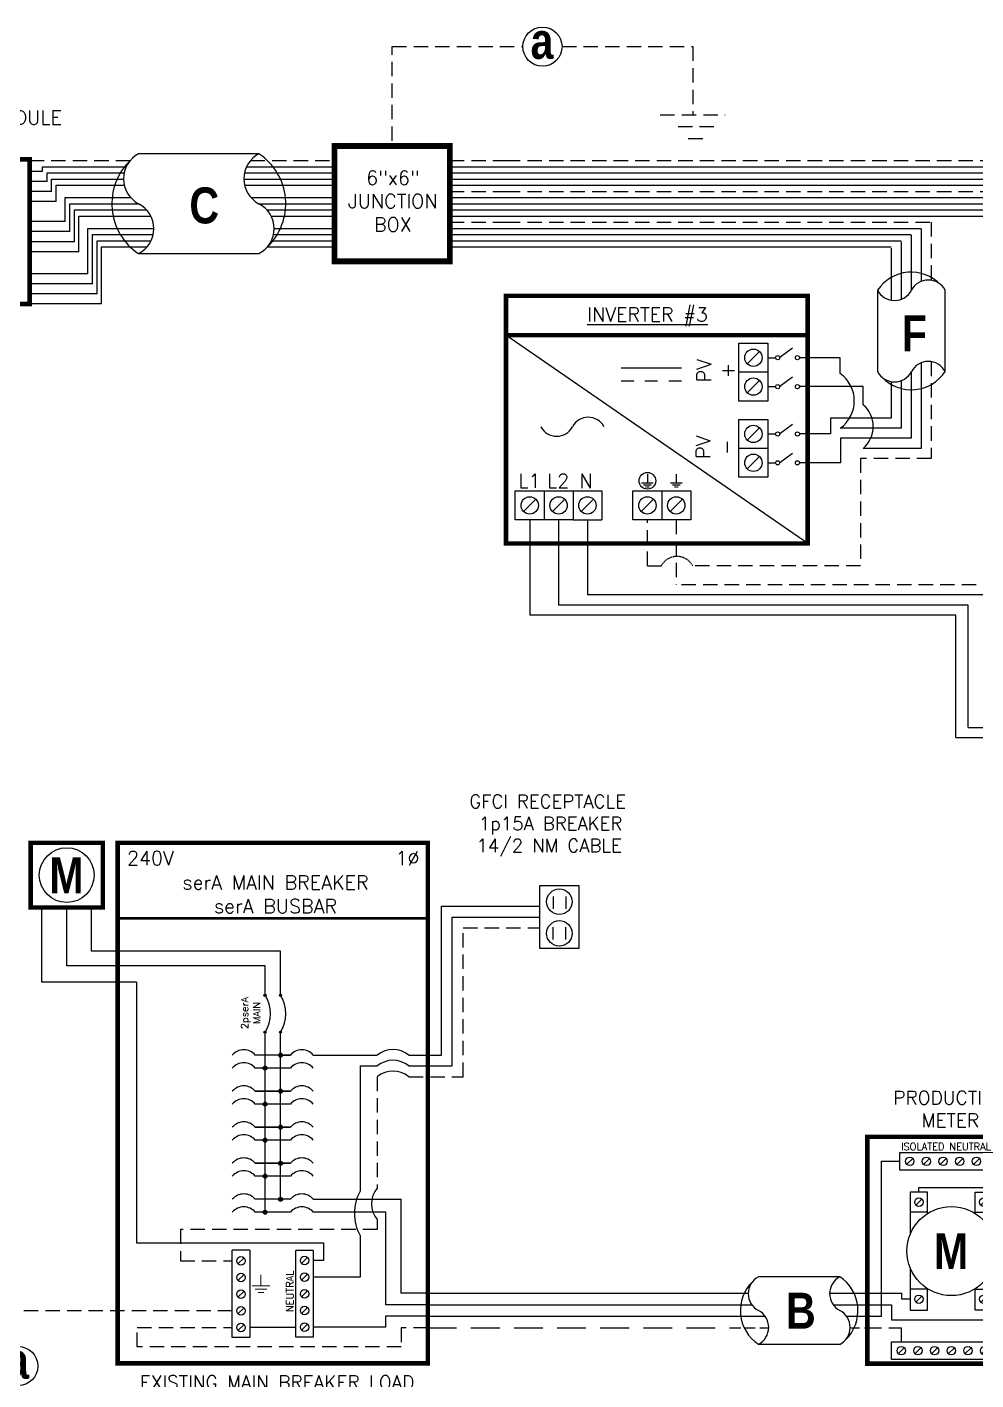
# Model space of a CAD drawing. Header units: feet. Extents: x 18750 to 19507, y 15297 to 15832.
# Drawn here: x 19006.2 to 19253.8, y 15478.8 to 15831.9 of the extents above; entities that cross this region are included whole.
import ezdxf

# ---------------------------------------------------------------- set-up
doc = ezdxf.new("R2010")
doc.units = ezdxf.units.FT
doc.header["$MEASUREMENT"] = 0
doc.linetypes.add('DASHED', pattern=[0.75, 0.5, -0.25])
doc.linetypes.add('HIDDEN', pattern=[0.375, 0.25, -0.125])
doc.layers.add('TEXT', color=7, linetype='Continuous')
doc.styles.add('ONE LINE TXT', font='techb___.ttf')
doc.styles.get("Standard").update_dxf_attribs({"font": 'simplex.shx'})

# ---------------------------------------------------------------- blocks, each defined once
blk = doc.blocks.new('8x8box')
at = {"lineweight": 50, "const_width": 1.19}
blk.add_lwpolyline([(37.78, 0), (0, 0), (0, 37.78), (37.78, 37.78)], close=True, dxfattribs=at)
at = {"color": 1, "char_height": 3.6576, "attachment_point": 5}
for s, width, insert in [(' \\PMOUNTED \\PUNDER SOLAR MODULE\\P{\\fVerdana|b1|i0|c0|p34;NEC 690.34}', 73.0127, (18.01, 51.7)), ('8"x8"  JUNCTION BOX ', 0.4767, (19.03, 19.26))]:
    blk.add_mtext_dynamic_manual_height_columns(s, width=width, gutter_width=7.17, heights=[0], dxfattribs=dict(at, insert=insert))
blk = doc.blocks.new('6x6box')
at = {"lineweight": 50, "const_width": 1.53}
blk.add_lwpolyline([(30.1, 0), (0, 0), (0, 30.1), (30.1, 30.1)], close=True, dxfattribs=at)
at = {"color": 1, "insert": (15.24, 15.71), "char_height": 3.6576, "width": 0.4767, "attachment_point": 5}
blk.add_mtext('6"x6"  JUNCTION BOX  ', dxfattribs=at)
blk = doc.blocks.new('*U14')
at = {"color": 7, "linetype": 'Continuous'}
for p, q in [((-7.14, 13.31), (-28.39, 13.31)), ((-28.39, -4.31), (-7.14, -4.31))]:
    blk.add_line(p, q, dxfattribs=at)
at = {"color": 7}
for p, q in [((-35.53, 9), (-31.05, 9)), ((-9.81, 9), (0, 9))]:
    blk.add_line(p, q, dxfattribs=at)
at = {"color": 10}
for p, q in [((-35.53, 6), (-30.11, 6)), ((-8.87, 6), (0, 6))]:
    blk.add_line(p, q, dxfattribs=at)
at = {"color": 253}
for p, q in [((-35.53, 3), (-26.66, 3)), ((-5.41, 3), (0, 3))]:
    blk.add_line(p, q, dxfattribs=at)
at = {"color": 92, "linetype": 'HIDDEN', "ltscale": 10}
for p, q in [((-4.48, 0), (0, 0)), ((-35.53, 0), (-25.72, 0))]:
    blk.add_line(p, q, dxfattribs=at)
at = {"color": 7, "linetype": 'Continuous'}
for centre, start, end in [((-22.54, 4.5), 133.9732, 236.4265), ((-12.99, 4.5), 313.9732, 56.4265)]:
    blk.add_arc(centre, 10.58, start, end, dxfattribs=at)
at = {"linetype": 'Continuous'}
for centre, start, end in [((-26.08, 8.91), 117.6639, 242.3361), ((-4.83, 8.91), 117.6639, 242.3361), ((-30.7, 0.09), 297.6639, 62.3361), ((-9.45, 0.09), 297.6639, 62.3361)]:
    blk.add_arc(centre, 4.98, start, end, dxfattribs=at)
blk = doc.blocks.new('*U22')
at = {"color": 7}
blk.add_line((-79.14, 9), (0, 9), dxfattribs=at)
at = {"color": 10}
blk.add_line((-79.14, 6), (0, 6), dxfattribs=at)
at = {"color": 253}
blk.add_line((-79.14, 3), (0, 3), dxfattribs=at)
at = {"color": 92, "linetype": 'DASHED', "ltscale": 15}
blk.add_line((-79.14, 0), (0, 0), dxfattribs=at)
blk = doc.blocks.new('productionMeter')
at = {"color": 253, "linetype": 'Continuous'}
for p, q in [((-39.9, 3), (-39.9, 43.45)), ((-39.9, 43.45), (-35.13, 43.45)), ((-3.71, 43.45), (-8.18, 43.45)), ((-3.71, 43.45), (-3.71, 3)), ((-43.61, 3), (-39.9, 3)), ((0, 3), (-3.71, 3))]:
    blk.add_line(p, q, dxfattribs=at)
at = {"color": 1, "linetype": 'Continuous'}
for p, q in [((-35.13, 41.18), (-35.13, 45.72)), ((-35.13, 45.72), (-8.18, 45.72)), ((-8.18, 45.72), (-8.18, 41.18)), ((-8.18, 41.18), (-35.13, 41.18)), ((-32.38, 35.4), (-32.38, 24.5)), ((-27.84, 35.4), (-32.38, 35.4)), ((-27.84, 29.86), (-27.84, 35.4)), ((-15.47, 29.86), (-15.47, 35.4)), ((-15.47, 35.4), (-10.93, 35.4)), ((-10.93, 35.4), (-10.93, 24.5)), ((-27.84, 30.21), (-32.38, 30.21)), ((-15.47, 30.21), (-10.93, 30.21)), ((-32.38, 15.55), (-32.38, 4.64)), ((-10.93, 15.55), (-10.93, 4.64)), ((-27.84, 10.04), (-32.38, 10.04)), ((-27.84, 4.64), (-27.84, 10.18)), ((-15.47, 4.64), (-15.47, 10.18)), ((-15.47, 10.04), (-10.93, 10.04)), ((-32.38, 4.64), (-27.84, 4.64)), ((-10.93, 4.64), (-15.47, 4.64)), ((-37.32, -8.24), (-37.32, -3.7)), ((-37.32, -3.7), (-10.37, -3.7)), ((-10.37, -3.7), (-10.37, -8.24)), ((-10.37, -8.24), (-37.32, -8.24))]:
    blk.add_line(p, q, dxfattribs=at)
at = {"color": 4, "linetype": 'Continuous'}
for p, q in [((-31.74, 44.23), (-33.32, 42.66)), ((-27.39, 44.23), (-28.97, 42.66)), ((-23.04, 44.23), (-24.62, 42.66)), ((-18.69, 44.23), (-20.26, 42.66)), ((-14.34, 44.23), (-15.91, 42.66)), ((-9.99, 44.23), (-11.56, 42.66)), ((-29.33, 33.59), (-30.9, 32.02)), ((-12.41, 33.59), (-13.98, 32.02)), ((-29.33, 8.23), (-30.9, 6.66)), ((-12.41, 8.23), (-13.98, 6.66)), ((-33.93, -5.19), (-35.51, -6.76)), ((-29.58, -5.19), (-31.15, -6.76)), ((-25.23, -5.19), (-26.8, -6.76)), ((-20.88, -5.19), (-22.45, -6.76)), ((-16.53, -5.19), (-18.1, -6.76)), ((-12.18, -5.19), (-13.75, -6.76))]:
    blk.add_line(p, q, dxfattribs=at)
at = {"color": 7}
for p, q in [((-30.11, 35.4), (-30.11, 36.59)), ((-30.11, 36.59), (-5.98, 36.59)), ((-5.98, 36.59), (-5.98, 9)), ((-43.61, 9), (-34.54, 9)), ((-34.54, 7.44), (-34.54, 9)), ((-32.38, 7.44), (-34.54, 7.44)), ((0, 9), (-5.98, 9))]:
    blk.add_line(p, q, dxfattribs=at)
at = {"color": 10, "linetype": 'Continuous'}
for p, q in [((-10.93, 32.81), (-8.25, 32.81)), ((-8.25, 32.81), (-8.25, 6)), ((-43.61, 6), (-37.24, 6)), ((-37.24, 6), (-37.24, 2.05)), ((-13.2, 2.05), (-13.2, 4.64)), ((0, 6), (-8.25, 6)), ((-37.24, 2.05), (-13.2, 2.05))]:
    blk.add_line(p, q, dxfattribs=at)
at = {"color": 92, "linetype": 'HIDDEN', "ltscale": 15}
for p, q in [((-43.61, 0), (-34.72, 0)), ((-12.97, 0), (-12.97, -3.7)), ((-12.97, 0), (0, 0)), ((-34.72, 0), (-34.72, -3.7))]:
    blk.add_line(p, q, dxfattribs=at)
at = {"lineweight": 50, "const_width": 1.19}
blk.add_lwpolyline([(-43.61, -9.34), (-43.61, 49.84), (0, 49.84), (0, -9.34)], close=True, dxfattribs=at)
at = {"color": 92, "linetype": 'Continuous', "lineweight": 5, "ltscale": 0.05, "flags": 128}
for points in [[(-5.04, -3.33), (-5.04, -6.18)], [(-2.7, -6.18), (-7.38, -6.18)], [(-6.57, -7.05), (-3.51, -7.05)], [(-5.76, -7.91), (-4.32, -7.91)]]:
    blk.add_lwpolyline(points, dxfattribs=at)
at = {"color": 4, "linetype": 'Continuous'}
for centre in [(-32.53, 43.45), (-28.18, 43.45), (-23.83, 43.45), (-19.48, 43.45), (-15.13, 43.45), (-10.78, 43.45), (-30.11, 32.81), (-13.2, 32.81), (-30.11, 7.44), (-13.2, 7.44), (-34.72, -5.97), (-30.37, -5.97), (-26.02, -5.97), (-21.67, -5.97), (-17.32, -5.97), (-12.97, -5.97)]:
    blk.add_circle(centre, 1.11, dxfattribs=at)
at = {"linetype": 'Continuous'}
blk.add_circle((-21.65, 20.02), 11.62, dxfattribs=at)
at = {"color": 4, "linetype": 'Continuous'}
blk.add_text('ISOLATED NEUTRAL', height=1.8743, dxfattribs=at).set_placement((-34.77, 46.37))
at = {"color": 253, "linetype": 'Continuous', "style": 'ONE LINE TXT'}
blk.add_text('M', height=9.38, dxfattribs=at).set_placement((-26.21, 15.31))
at = {"color": 1, "insert": (-21.93, 57.08), "char_height": 3.5433, "attachment_point": 5}
blk.add_mtext_dynamic_manual_height_columns('PRODUCTION METER', width=1.3203, gutter_width=7.17, heights=[0], dxfattribs=at)
blk = doc.blocks.new('*U19')
at = {"color": 7}
blk.add_blockref('productionMeter', (0, 0), dxfattribs=at)
blk = doc.blocks.new('breakerPanel')
at = {"linetype": 'Continuous'}
h = blk.add_hatch(color=1, dxfattribs=at)
h.dxf.hatch_style = 1
edge = h.paths.add_edge_path()
edge.add_arc((-42.47, 86.8), 0.291, 0, 360)
h = blk.add_hatch(color=1, dxfattribs=at)
h.dxf.hatch_style = 1
edge = h.paths.add_edge_path()
edge.add_arc((-38.44, 86.8), 0.291, 0, 360)
h = blk.add_hatch(color=1, dxfattribs=at)
h.dxf.hatch_style = 1
edge = h.paths.add_edge_path()
edge.add_arc((-42.47, 77.16), 0.291, 0, 360)
h = blk.add_hatch(color=1, dxfattribs=at)
h.dxf.hatch_style = 1
edge = h.paths.add_edge_path()
edge.add_arc((-38.44, 77.16), 0.291, 0, 360)
h = blk.add_hatch(color=1, dxfattribs=at)
h.dxf.hatch_style = 1
edge = h.paths.add_edge_path()
edge.add_arc((-38.44, 71.16), 0.528, 0, 360)
h = blk.add_hatch(color=1, dxfattribs=at)
h.dxf.hatch_style = 1
edge = h.paths.add_edge_path()
edge.add_arc((-42.47, 67.78), 0.528, 0, 360)
h = blk.add_hatch(color=1, dxfattribs=at)
h.dxf.hatch_style = 1
edge = h.paths.add_edge_path()
edge.add_arc((-38.44, 61.76), 0.528, 0, 360)
h = blk.add_hatch(color=1, dxfattribs=at)
h.dxf.hatch_style = 1
edge = h.paths.add_edge_path()
edge.add_arc((-42.47, 58.38), 0.528, 0, 360)
h = blk.add_hatch(color=1, dxfattribs=at)
h.dxf.hatch_style = 1
edge = h.paths.add_edge_path()
edge.add_arc((-42.47, 48.98), 0.528, 0, 360)
h = blk.add_hatch(color=1, dxfattribs=at)
h.dxf.hatch_style = 1
edge = h.paths.add_edge_path()
edge.add_arc((-38.44, 52.36), 0.528, 0, 360)
h = blk.add_hatch(color=1, dxfattribs=at)
h.dxf.hatch_style = 1
edge = h.paths.add_edge_path()
edge.add_arc((-38.44, 42.95), 0.528, 0, 360)
h = blk.add_hatch(color=1, dxfattribs=at)
h.dxf.hatch_style = 1
edge = h.paths.add_edge_path()
edge.add_arc((-42.47, 39.58), 0.528, 0, 360)
h = blk.add_hatch(color=1, dxfattribs=at)
h.dxf.hatch_style = 1
edge = h.paths.add_edge_path()
edge.add_arc((-38.44, 33.55), 0.528, 0, 360)
h = blk.add_hatch(color=1, dxfattribs=at)
h.dxf.hatch_style = 1
edge = h.paths.add_edge_path()
edge.add_arc((-42.47, 30.17), 0.528, 0, 360)
at = {"color": 155, "true_color": 0x647190}
blk.add_line((-80.92, 126.59), (0, 126.59), dxfattribs=at)
at = {"color": 253, "linetype": 'Continuous'}
for p, q in [((-100.73, 90.2), (-100.73, 109.7)), ((-76.04, 90.2), (-100.73, 90.2)), ((-76.04, 90.2), (-76.04, 22.16)), ((-76.04, 22.16), (-27.25, 22.16)), ((-27.25, 22.16), (-27.25, 17.57)), ((-27.25, 17.57), (-29.89, 17.57)), ((-11.01, 0.16), (-29.89, 0.16)), ((0, 3), (-11.01, 3)), ((-11.01, 3), (-11.01, 0.16))]:
    blk.add_line(p, q, dxfattribs=at)
at = {"color": 10, "linetype": 'Continuous'}
for p, q in [((-94.24, 94.51), (-94.24, 109.7)), ((-42.47, 94.51), (-94.24, 94.51)), ((-42.47, 87.09), (-42.47, 94.51)), ((-42.47, 30.17), (-42.47, 76.87)), ((-35.88, 67.78), (-45.04, 67.78)), ((-35.88, 58.38), (-45.04, 58.38)), ((-35.88, 48.98), (-45.04, 48.98)), ((-35.88, 39.58), (-45.04, 39.58)), ((-35.88, 30.17), (-45.04, 30.17)), ((-10.98, 30.17), (-29.89, 30.17)), ((-10.98, 6), (-10.98, 30.17)), ((0, 6), (-10.98, 6))]:
    blk.add_line(p, q, dxfattribs=at)
at = {"color": 7, "linetype": 'Continuous'}
for p, q in [((-87.75, 98.34), (-87.75, 109.7)), ((-38.44, 98.34), (-87.75, 98.34)), ((-38.44, 87.09), (-38.44, 98.34)), ((-38.44, 61.76), (-38.44, 76.87)), ((-35.88, 71.16), (-45.04, 71.16)), ((-38.44, 71.16), (-35.88, 71.16)), ((-45.04, 61.76), (-35.88, 61.76)), ((-35.88, 61.76), (-45.04, 61.76)), ((-38.44, 52.36), (-38.44, 61.76)), ((-45.04, 52.36), (-35.88, 52.36)), ((-35.88, 52.36), (-45.04, 52.36)), ((-38.44, 42.95), (-38.44, 52.36)), ((-45.04, 42.95), (-35.88, 42.95)), ((-35.88, 42.95), (-45.04, 42.95)), ((-38.44, 33.55), (-38.44, 42.95)), ((-35.88, 33.55), (-45.04, 33.55)), ((-6.96, 9), (-6.96, 33.55))]:
    blk.add_line(p, q, dxfattribs=at)
at = {"lineweight": 50}
blk.add_line((-80.92, 106.95), (0, 106.95), dxfattribs=at)
at = {"color": 7}
for p, q in [((-29.89, 33.55), (-6.96, 33.55)), ((0, 9), (-6.96, 9))]:
    blk.add_line(p, q, dxfattribs=at)
at = {"color": 1, "linetype": 'Continuous'}
for p, q in [((-51.03, -2.51), (-51.03, 20.23)), ((-46.49, 20.23), (-51.03, 20.23)), ((-46.49, 20.23), (-46.49, -2.51)), ((-34.43, -2.43), (-34.43, 20.16)), ((-29.89, 20.16), (-34.43, 20.16)), ((-29.89, 20.16), (-29.89, -2.43)), ((-46.49, -2.51), (-51.03, -2.51)), ((-29.89, -2.43), (-34.43, -2.43))]:
    blk.add_line(p, q, dxfattribs=at)
at = {"color": 4, "linetype": 'Continuous'}
for p, q in [((-47.97, 18.28), (-49.55, 16.71)), ((-31.37, 18.35), (-32.94, 16.78)), ((-47.97, 13.93), (-49.55, 12.36)), ((-31.37, 14), (-32.94, 12.43)), ((-47.97, 9.58), (-49.55, 8.01)), ((-31.37, 9.65), (-32.94, 8.08)), ((-47.97, 5.23), (-49.55, 3.66)), ((-31.37, 5.3), (-32.94, 3.73)), ((-47.97, 0.88), (-49.55, -0.69)), ((-31.37, 0.95), (-32.94, -0.62))]:
    blk.add_line(p, q, dxfattribs=at)
at = {"color": 92, "linetype": 'HIDDEN', "ltscale": 15}
for p, q in [((-51.03, 4.44), (-106.89, 4.44)), ((-106.89, 4.44), (-106.89, -4.87)), ((-75.84, -4.96), (-75.84, 0.09)), ((-75.84, 0.09), (-51.03, 0.09)), ((0, 0), (-6.96, 0)), ((-6.96, 0), (-6.96, -4.96)), ((-6.96, -4.96), (-75.84, -4.96)), ((-106.89, -15.1), (-106.89, -24.84))]:
    blk.add_line(p, q, dxfattribs=at)
at = {"color": 92, "linetype": 'Continuous', "ltscale": 15}
blk.add_line((-34.43, 0.09), (-46.49, 0.09), dxfattribs=at)
at = {"lineweight": 50, "const_width": 1.19}
for points in [[(-103.67, 109.7), (-103.67, 126.59), (-84.82, 126.59), (-84.82, 109.7)], [(-80.92, -9.3), (-80.92, 126.59), (0, 126.59), (0, -9.3)]]:
    blk.add_lwpolyline(points, close=True, dxfattribs=at)
at = {"color": 92, "linetype": 'Continuous', "lineweight": 5, "ltscale": 0.05, "flags": 128}
for points in [[(-45.88, 10.97), (-41.2, 10.97)], [(-43.54, 13.81), (-43.54, 10.97)], [(-42.01, 10.1), (-45.07, 10.1)], [(-42.82, 9.23), (-44.25, 9.23)]]:
    blk.add_lwpolyline(points, dxfattribs=at)
at = {"color": 92, "linetype": 'Continuous', "ltscale": 4, "flags": 128}
for points in [[(-115.37, -24.84), (-98.41, -24.84)], [(-101.35, -27.98), (-112.43, -27.98)], [(-104.29, -31.12), (-109.49, -31.12)]]:
    blk.add_lwpolyline(points, dxfattribs=at)
at = {"linetype": 'Continuous'}
blk.add_circle((-94.24, 118.15), 7.15, dxfattribs=at)
at = {"color": 1, "linetype": 'Continuous'}
for centre, radius in [((-42.47, 86.8), 0.291), ((-38.44, 86.8), 0.291), ((-42.47, 77.16), 0.291), ((-38.44, 77.16), 0.291), ((-38.44, 71.16), 0.528), ((-42.47, 67.78), 0.528), ((-38.44, 61.76), 0.528), ((-42.47, 58.38), 0.528), ((-42.47, 48.98), 0.528), ((-38.44, 52.36), 0.528), ((-38.44, 42.95), 0.528), ((-42.47, 39.58), 0.528), ((-38.44, 33.55), 0.528), ((-42.47, 30.17), 0.528)]:
    blk.add_circle(centre, radius, dxfattribs=at)
at = {"color": 4, "linetype": 'Continuous'}
for centre in [(-48.76, 17.49), (-32.16, 17.57), (-48.76, 13.14), (-32.16, 13.21), (-48.76, 8.79), (-32.16, 8.86), (-48.76, 4.44), (-32.16, 4.51), (-48.76, 0.09), (-32.16, 0.16)]:
    blk.add_circle(centre, 1.11, dxfattribs=at)
at = {"color": 7, "linetype": 'Continuous'}
blk.add_circle((-106.89, -9.99), 5.11, dxfattribs=at)
at = {"color": 1, "linetype": 'Continuous'}
for centre, radius, start, end in [((-50.14, 81.98), 9.06, 327.8708, 32.1292), ((-46.11, 81.98), 9.06, 327.8708, 32.1292), ((-48.03, 68.62), 3.93, 40.3392, 139.6608), ((-32.88, 68.62), 3.93, 40.3392, 139.6608), ((-48.03, 65.24), 3.93, 40.3392, 139.6608), ((-32.88, 65.24), 3.93, 40.3392, 139.6608), ((-48.03, 59.21), 3.93, 40.3392, 139.6608), ((-32.88, 59.21), 3.93, 40.3392, 139.6608), ((-48.03, 55.84), 3.93, 40.3392, 139.6608), ((-32.88, 55.84), 3.93, 40.3392, 139.6608), ((-48.03, 49.81), 3.93, 40.3392, 139.6608), ((-32.88, 49.81), 3.93, 40.3392, 139.6608), ((-48.03, 46.43), 3.93, 40.3392, 139.6608), ((-32.88, 46.43), 3.93, 40.3392, 139.6608), ((-48.03, 40.41), 3.93, 40.3392, 139.6608), ((-32.88, 40.41), 3.93, 40.3392, 139.6608), ((-48.03, 37.03), 3.93, 40.3392, 139.6608), ((-32.88, 37.03), 3.93, 40.3392, 139.6608), ((-48.03, 31.01), 3.93, 40.3392, 139.6608), ((-32.88, 31.01), 3.93, 40.3392, 139.6608), ((-48.03, 27.63), 3.93, 40.3392, 139.6608), ((-32.88, 27.63), 3.93, 40.3392, 139.6608)]:
    blk.add_arc(centre, radius, start, end, dxfattribs=at)
at = {"color": 253, "linetype": 'Continuous', "style": 'ONE LINE TXT'}
blk.add_text('M', height=9.38, dxfattribs=at).set_placement((-98.8, 113.43))
at = {"color": 4, "linetype": 'Continuous'}
blk.add_text('NEUTRAL', height=1.874, rotation=90, dxfattribs=at).set_placement((-35.08, 4.08))
at = {"color": 1, "attachment_point": 5}
for s, width, gutter_width, heights, insert, char_height in [('EXISTING\\P120/240V UTILITY METER', 0.0523, 7.17, [0], (-118.95, 118.48), 3.5433), ('240V', 0.1481, 0.75, [0], (-72.39, 122.54), 3.658), ('1∅', 0.1481, 0.75, [0], (-5.31, 122.54), 3.658), ('serA MAIN BREAKER\\PserA BUSBAR', 72.4998, 0.75, [0], (-39.75, 113.14), 3.6576), ('EXISTING MAIN BREAKER LOAD CENTER\\P2pocA BACK FEED BREAKER\\P{\\fVerdana|b1|i0|c0|p34;NEC 690.64}', 79.2627, 97.94, [154.49], (-39.35, -23.14), 3.5433)]:
    blk.add_mtext_dynamic_manual_height_columns(s, width=width, gutter_width=gutter_width, heights=heights, dxfattribs=dict(at, insert=insert, char_height=char_height))
at = {"color": 4, "linetype": 'Continuous', "insert": (-46.25, 82.15), "char_height": 1.874, "attachment_point": 5, "rotation": 90}
blk.add_mtext_dynamic_manual_height_columns('2pserA\\PMAIN', width=0.1481, gutter_width=0.75, heights=[0], dxfattribs=at)
at = {"color": 1, "linetype": 'Continuous', "insert": (-110.08, -3.93), "char_height": 9.3833, "attachment_point": 1, "style": 'ONE LINE TXT'}
blk.add_mtext_dynamic_manual_height_columns('{\\W1;\\C256;a}', width=0.1385, gutter_width=2.13, heights=[0], dxfattribs=at)
blk = doc.blocks.new('*U18')
at = {"color": 7}
blk.add_blockref('breakerPanel', (0, 0), dxfattribs=at)
blk = doc.blocks.new('gfci1')
at = {"color": 7, "linetype": 'Continuous'}
for p, q in [((33.46, 0), (33.46, 38.87)), ((33.46, 38.87), (59.14, 38.87)), ((62.57, 41.42), (62.57, 38.21)), ((65.87, 41.42), (65.87, 38.21)), ((62.57, 30.17), (62.57, 33.39)), ((65.87, 30.17), (65.87, 33.39)), ((0, 0), (16.69, 0)), ((24.94, 0), (33.46, 0))]:
    blk.add_line(p, q, dxfattribs=at)
at = {"color": 253, "linetype": 'Continuous'}
for p, q in [((36.28, -2.82), (36.28, 36.06)), ((36.28, 36.06), (59.14, 36.06)), ((12.22, -2.82), (16.69, -2.82)), ((12.22, -2.82), (12.22, -35.5)), ((24.94, -2.82), (36.28, -2.82)), ((12.22, -47.07), (12.22, -57.95)), ((12.22, -57.95), (0, -57.95))]:
    blk.add_line(p, q, dxfattribs=at)
at = {"color": 7}
blk.add_line((16.69, -45.52), (16.69, -45.52), dxfattribs=at)
at = {"color": 7, "linetype": 'Continuous'}
blk.add_lwpolyline([(59.14, 44.31), (69.3, 44.31), (69.3, 27.81), (59.14, 27.81)], close=True, dxfattribs=at)
for centre in [(64.22, 40.06), (64.22, 31.78)]:
    blk.add_circle(centre, 3.33, dxfattribs=at)
blk.add_arc((20.81, -4.99), 6.47, 50.3905, 129.6095, dxfattribs=at)
at = {"color": 253, "linetype": 'Continuous'}
for centre, radius, start, end in [((20.81, -7.8), 6.47, 50.3905, 129.6095), ((22.72, -41.29), 11.99, 151.1704, 208.8296)]:
    blk.add_arc(centre, radius, start, end, dxfattribs=at)
at = {"layer": 'TEXT', "color": 92, "linetype": 'HIDDEN', "ltscale": 15}
for p, q in [((39.09, -5.63), (39.09, 33.24)), ((39.09, 33.24), (59.14, 33.24)), ((16.69, -5.63), (16.69, -34.69)), ((24.94, -5.63), (39.09, -5.63)), ((16.69, -45.52), (-34.69, -45.52)), ((-34.69, -45.52), (-34.69, -53.67)), ((16.69, -42.94), (16.69, -45.52)), ((-34.69, -53.67), (-21.14, -53.67))]:
    blk.add_line(p, q, dxfattribs=at)
at = {"layer": 'TEXT', "color": 92, "linetype": 'Continuous', "ltscale": 15}
for centre, start, end in [((20.81, -10.62), 50.3905, 129.6095), ((21.67, -38.81), 140.3905, 219.6095)]:
    blk.add_arc(centre, 6.47, start, end, dxfattribs=at)
at = {"layer": 'TEXT', "color": 1, "insert": (27.72, 67.97), "char_height": 3.4544, "attachment_point": 1}
blk.add_mtext_dynamic_manual_height_columns('\\A1;\\pi12.999;GFCI RECEPTACLE\\P\\pi15.467;1p15A BREAKER\\P\\pi14.891;14/2 NM CABLE', width=71.8931, gutter_width=92.23, heights=[24.13], dxfattribs=at)

msp = doc.modelspace()

# ---------------------------------------------------------------- linework, layer by layer
at = {"color": 92, "linetype": 'HIDDEN', "ltscale": 15}
for p, q in [((19101.42, 15802.22), (19101.42, 15826.82)), ((19101.42, 15826.82), (19135.53, 15826.82)), ((19145.76, 15826.82), (19179.87, 15826.82)), ((19179.87, 15826.82), (19179.87, 15809.03)), ((19006.83, 15797.07), (19033.05, 15797.07)), ((19064.47, 15797.07), (19086.37, 15797.07)), ((19116.47, 15797.07), (19131.11, 15797.07)), ((19131.11, 15797.07), (19500.99, 15797.07)), ((19116.47, 15789.03), (19131.11, 15789.03)), ((19131.11, 15789.03), (19371.55, 15789.03)), ((19116.47, 15780.99), (19131.11, 15780.99)), ((19131.11, 15780.99), (19242.12, 15780.99)), ((19242.12, 15780.99), (19242.12, 15765.83)), ((19242.12, 15744.59), (19242.12, 15719.34)), ((19242.12, 15719.34), (19223.62, 15719.34)), ((19223.62, 15719.34), (19223.62, 15691.26)), ((19168.04, 15691.26), (19168.04, 15703.3)), ((19175.57, 15703.3), (19175.57, 15686.33)), ((19168.04, 15691.26), (19171.64, 15691.26)), ((19223.62, 15691.26), (19179.88, 15691.26)), ((19259.45, 15686.33), (19175.57, 15686.33))]:
    msp.add_line(p, q, dxfattribs=at)
at = {"color": 7, "linetype": 'Continuous'}
for p, q in [((19066.68, 15798.85), (19035.26, 15798.85)), ((19010.19, 15794.26), (19006.83, 15794.26)), ((19010.19, 15795.46), (19032.02, 15795.46)), ((19010.19, 15794.26), (19010.19, 15795.46)), ((19012.56, 15792.25), (19031.32, 15792.25)), ((19012.56, 15789.02), (19012.56, 15792.25)), ((19062.73, 15792.25), (19086.37, 15792.25)), ((19063.43, 15795.46), (19086.37, 15795.46)), ((19116.47, 15795.46), (19131.11, 15795.46)), ((19116.47, 15792.25), (19131.11, 15792.25)), ((19131.11, 15795.46), (19498.36, 15795.46)), ((19131.11, 15792.25), (19493.12, 15792.25)), ((19012.56, 15789.02), (19006.83, 15789.02)), ((19016.12, 15787.43), (19033.19, 15787.43)), ((19016.12, 15781.15), (19016.12, 15787.43)), ((19064.61, 15787.43), (19086.37, 15787.43)), ((19116.47, 15787.43), (19131.11, 15787.43)), ((19131.11, 15787.43), (19368.93, 15787.43)), ((19018.49, 15784.21), (19037.32, 15784.21)), ((19018.49, 15775.91), (19018.49, 15784.21)), ((19068.73, 15784.21), (19086.37, 15784.21)), ((19116.47, 15784.21), (19131.11, 15784.21)), ((19131.11, 15784.21), (19363.69, 15784.21)), ((19016.12, 15781.15), (19006.83, 15781.15)), ((19022.04, 15779.38), (19039.2, 15779.38)), ((19022.04, 15767.54), (19022.04, 15779.38)), ((19070.62, 15779.38), (19086.37, 15779.38)), ((19116.47, 15779.38), (19131.11, 15779.38)), ((19131.11, 15779.38), (19239.5, 15779.38)), ((19239.5, 15779.3), (19239.5, 15765.54)), ((19018.49, 15775.91), (19006.83, 15775.91)), ((19024.41, 15776.17), (19038.5, 15776.17)), ((19024.41, 15762.29), (19024.41, 15776.17)), ((19069.92, 15776.17), (19086.37, 15776.17)), ((19116.47, 15776.17), (19131.11, 15776.17)), ((19131.11, 15776.17), (19234.26, 15776.17)), ((19234.26, 15775.91), (19234.26, 15760.88)), ((19035.26, 15772.78), (19066.68, 15772.78)), ((19022.04, 15767.54), (19006.83, 15767.54)), ((19024.41, 15762.29), (19006.83, 15762.29)), ((19228.12, 15763.23), (19228.12, 15741.99)), ((19245.75, 15741.99), (19245.75, 15763.23)), ((19209.89, 15697.13), (19131.11, 15751.5)), ((19176.94, 15742.89), (19161.17, 15742.89)), ((19218.37, 15745.62), (19207.74, 15745.62)), ((19218.37, 15741.51), (19218.37, 15745.62)), ((19239.5, 15744.3), (19239.5, 15721.96)), ((19164.47, 15739.48), (19161.17, 15739.48)), ((19170.7, 15739.48), (19167.41, 15739.48)), ((19176.94, 15739.48), (19173.64, 15739.48)), ((19234.26, 15739.63), (19234.26, 15727.21)), ((19224.33, 15738.08), (19207.74, 15738.08)), ((19224.33, 15733.36), (19224.33, 15738.08)), ((19234.26, 15727.21), (19218.37, 15727.21)), ((19239.5, 15721.96), (19224.33, 15721.96)), ((19137.33, 15703.3), (19137.33, 15678.44)), ((19248.53, 15678.44), (19137.33, 15678.44)), ((19248.53, 15646.45), (19248.53, 15678.44)), ((19248.53, 15646.45), (19441.12, 15646.45))]:
    msp.add_line(p, q, dxfattribs=at)
at = {"color": 253, "linetype": 'Continuous'}
for p, q in [((19011.38, 15793.86), (19031.48, 15793.86)), ((19011.38, 15791.64), (19011.38, 15793.86)), ((19062.89, 15793.86), (19086.37, 15793.86)), ((19116.47, 15793.86), (19131.11, 15793.86)), ((19131.11, 15793.86), (19495.74, 15793.86)), ((19011.38, 15791.64), (19006.83, 15791.64)), ((19013.75, 15790.64), (19031.52, 15790.64)), ((19013.75, 15786.4), (19013.75, 15790.64)), ((19062.93, 15790.64), (19086.37, 15790.64)), ((19116.47, 15790.64), (19131.11, 15790.64)), ((19131.11, 15790.64), (19490.5, 15790.64)), ((19013.75, 15786.4), (19006.83, 15786.4)), ((19017.3, 15785.82), (19035.25, 15785.82)), ((19017.3, 15778.53), (19017.3, 15785.82)), ((19066.67, 15785.82), (19086.37, 15785.82)), ((19116.47, 15785.82), (19131.11, 15785.82)), ((19131.11, 15785.82), (19366.31, 15785.82)), ((19019.67, 15782.6), (19038.42, 15782.6)), ((19019.67, 15773.29), (19019.67, 15782.6)), ((19069.83, 15782.6), (19086.37, 15782.6)), ((19116.47, 15782.6), (19131.11, 15782.6)), ((19131.11, 15782.6), (19361.07, 15782.6)), ((19017.3, 15778.53), (19006.83, 15778.53)), ((19023.23, 15777.77), (19039.04, 15777.77)), ((19023.23, 15764.91), (19023.23, 15777.77)), ((19025.6, 15774.55), (19037.47, 15774.55)), ((19025.6, 15759.67), (19025.6, 15774.55)), ((19068.89, 15774.55), (19086.37, 15774.55)), ((19070.46, 15777.77), (19086.37, 15777.77)), ((19116.47, 15777.77), (19131.11, 15777.77)), ((19116.47, 15774.55), (19131.11, 15774.55)), ((19131.11, 15777.77), (19236.88, 15777.77)), ((19131.11, 15774.55), (19231.64, 15774.56)), ((19236.88, 15777.6), (19236.88, 15763.13)), ((19019.67, 15773.29), (19006.83, 15773.29)), ((19231.64, 15774.22), (19231.64, 15760.65)), ((19023.23, 15764.91), (19006.83, 15764.91)), ((19025.6, 15759.67), (19006.83, 15759.67)), ((19231.64, 15739.4), (19231.64, 15729.83)), ((19236.88, 15741.89), (19236.88, 15724.59)), ((19231.64, 15729.83), (19215.8, 15729.83)), ((19215.8, 15729.83), (19215.8, 15725.72)), ((19215.8, 15725.72), (19207.74, 15725.72)), ((19236.88, 15724.59), (19218.42, 15724.59)), ((19218.42, 15724.59), (19218.42, 15718.19)), ((19218.42, 15718.19), (19207.74, 15718.19)), ((19152.4, 15703.3), (19152.4, 15683.7)), ((19255.81, 15683.7), (19152.4, 15683.7))]:
    msp.add_line(p, q, dxfattribs=at)
at = {"color": 1, "linetype": 'Continuous'}
for p, q in [((19191.93, 15734.32), (19191.93, 15749.39)), ((19191.93, 15749.39), (19199.46, 15749.39)), ((19191.93, 15734.32), (19191.93, 15749.39)), ((19199.46, 15749.39), (19199.46, 15734.32)), ((19199.46, 15749.39), (19199.46, 15741.85)), ((19205.89, 15748.08), (19202.63, 15745.64)), ((19199.46, 15745.62), (19201.5, 15745.62)), ((19199.46, 15741.85), (19191.93, 15741.85)), ((19205.89, 15740.55), (19202.63, 15738.1)), ((19199.46, 15738.08), (19201.5, 15738.08)), ((19199.46, 15734.32), (19191.93, 15734.32)), ((19191.93, 15714.42), (19191.93, 15729.49)), ((19191.93, 15729.49), (19199.46, 15729.49)), ((19199.46, 15729.49), (19199.46, 15721.96)), ((19199.46, 15725.72), (19201.5, 15725.72)), ((19205.89, 15728.18), (19202.63, 15725.74)), ((19199.46, 15721.96), (19191.93, 15721.96)), ((19199.46, 15721.96), (19199.46, 15714.42)), ((19199.46, 15718.19), (19201.5, 15718.19)), ((19205.89, 15720.65), (19202.63, 15718.21)), ((19199.46, 15714.42), (19191.93, 15714.42)), ((19133.56, 15710.83), (19148.63, 15710.83)), ((19133.56, 15703.3), (19133.56, 15710.83)), ((19133.56, 15710.83), (19141.1, 15710.83)), ((19141.1, 15710.83), (19141.1, 15703.3)), ((19148.63, 15710.83), (19148.63, 15703.3)), ((19148.63, 15710.83), (19156.17, 15710.83)), ((19156.17, 15710.83), (19156.17, 15703.3)), ((19164.27, 15710.83), (19179.34, 15710.83)), ((19164.27, 15703.3), (19164.27, 15710.83)), ((19164.27, 15710.83), (19171.81, 15710.83)), ((19171.81, 15710.83), (19171.81, 15703.3)), ((19179.34, 15710.83), (19179.34, 15703.3)), ((19148.63, 15703.3), (19133.56, 15703.3)), ((19148.63, 15703.3), (19156.17, 15703.3)), ((19179.34, 15703.3), (19164.27, 15703.3))]:
    msp.add_line(p, q, dxfattribs=at)
at = {"color": 4, "linetype": 'Continuous'}
for p, q in [((19197.3, 15747.23), (19194.09, 15744.01)), ((19197.3, 15739.69), (19194.09, 15736.48)), ((19197.3, 15727.33), (19194.09, 15724.12)), ((19197.3, 15719.8), (19194.09, 15716.58)), ((19138.94, 15708.67), (19135.72, 15705.46)), ((19146.47, 15708.67), (19143.26, 15705.46)), ((19154.01, 15708.67), (19150.79, 15705.46)), ((19169.64, 15708.67), (19166.43, 15705.46)), ((19177.18, 15708.67), (19173.97, 15705.46))]:
    msp.add_line(p, q, dxfattribs=at)
at = {"color": 10, "linetype": 'Continuous'}
for p, q in [((19144.87, 15703.3), (19144.87, 15681.07)), ((19251.75, 15681.07), (19144.87, 15681.07)), ((19251.75, 15649.08), (19251.75, 15681.07)), ((19251.75, 15649.08), (19440.99, 15649.08))]:
    msp.add_line(p, q, dxfattribs=at)
at = {"color": 92, "linetype": 'HIDDEN', "ltscale": 15, "flags": 128}
for points in [[(19171.39, 15809.03), (19188.35, 15809.03)], [(19185.41, 15805.88), (19174.33, 15805.88)], [(19182.47, 15802.74), (19177.27, 15802.74)]]:
    msp.add_lwpolyline(points, dxfattribs=at)
at = {"lineweight": 50, "const_width": 1.19}
for points in [[(19131.11, 15697.13), (19131.11, 15761.78), (19209.89, 15761.78), (19209.89, 15697.13)], [(19131.11, 15751.5), (19131.11, 15761.78), (19209.89, 15761.78), (19209.89, 15751.5)]]:
    msp.add_lwpolyline(points, close=True, dxfattribs=at)
at = {"color": 92, "linetype": 'Continuous', "flags": 128}
for points in [[(19168.04, 15715.24), (19168.04, 15712.94)], [(19175.57, 15715.24), (19175.57, 15712.94)], [(19166.5, 15712.94), (19169.57, 15712.94)], [(19169.04, 15712.37), (19167.03, 15712.37)], [(19174.03, 15712.94), (19177.11, 15712.94)], [(19176.57, 15712.37), (19174.57, 15712.37)]]:
    msp.add_lwpolyline(points, dxfattribs=at)
at = {"color": 92, "linetype": 'HIDDEN', "flags": 128}
for points in [[(19168.51, 15711.8), (19167.56, 15711.8)], [(19176.04, 15711.8), (19175.1, 15711.8)]]:
    msp.add_lwpolyline(points, dxfattribs=at)
at = {"color": 7, "linetype": 'Continuous'}
msp.add_circle((19140.65, 15826.82), 5.11, dxfattribs=at)
at = {"color": 4, "linetype": 'Continuous'}
for centre in [(19195.7, 15745.62), (19195.7, 15738.08), (19195.7, 15725.72), (19195.7, 15718.19), (19137.33, 15707.06), (19144.87, 15707.06), (19152.4, 15707.06), (19168.04, 15707.06), (19175.57, 15707.06)]:
    msp.add_circle(centre, 2.27, dxfattribs=at)
at = {"color": 1, "linetype": 'Continuous'}
for centre in [(19202.04, 15745.62), (19207.2, 15745.62), (19202.04, 15738.08), (19207.2, 15738.08), (19202.04, 15725.72), (19207.2, 15725.72), (19202.04, 15718.19), (19207.2, 15718.19)]:
    msp.add_circle(centre, 0.541, dxfattribs=at)
at = {"color": 92, "linetype": 'Continuous'}
msp.add_circle((19168.04, 15713.49), 2.17, dxfattribs=at)
at = {"color": 7, "linetype": 'Continuous'}
for centre, radius, start, end in [((19043.91, 15785.81), 15.64, 133.9732, 236.4265), ((19058.02, 15785.81), 15.64, 313.9732, 56.4265), ((19236.93, 15757.38), 10.58, 43.9732, 146.4265), ((19236.93, 15747.84), 10.58, 223.9732, 326.4265)]:
    msp.add_arc(centre, radius, start, end, dxfattribs=at)
at = {"linetype": 'Continuous'}
for centre, radius, start, end in [((19038.68, 15792.33), 7.36, 117.6639, 242.3361), ((19070.09, 15792.33), 7.36, 117.6639, 242.3361), ((19031.85, 15779.3), 7.36, 297.6639, 62.3361), ((19063.26, 15779.3), 7.36, 297.6639, 62.3361), ((19241.34, 15760.92), 4.98, 27.6639, 152.3361), ((19232.53, 15765.54), 4.98, 207.6639, 332.3361), ((19241.34, 15739.68), 4.98, 27.6639, 152.3361), ((19213.24, 15734.36), 8.8, 305.6505, 54.3495), ((19232.53, 15744.3), 4.98, 207.6639, 332.3361), ((19219.56, 15727.66), 7.43, 309.9338, 50.0662), ((19152.59, 15725.44), 4.65, 27.6639, 152.3361), ((19144.35, 15729.76), 4.65, 207.6639, 332.3361)]:
    msp.add_arc(centre, radius, start, end, dxfattribs=at)
at = {"color": 92, "linetype": 'HIDDEN', "ltscale": 0.3}
msp.add_arc((19175.76, 15689.1), 4.65, 27.6639, 152.3361, dxfattribs=at)

# ---------------------------------------------------------------- block references
at = {"color": 7}
for name, p in [('8x8box', (18969.04, 15759.64)), ('6x6box', (19086.37, 15770.77)), ('gfci1', (19080.85, 15563.57)), ('*U18', (19110.74, 15492.41)), ('*U19', (19269.02, 15492.41)), ('*U14', (19225.41, 15492.41)), ('*U22', (19189.88, 15492.41))]:
    msp.add_blockref(name, p, dxfattribs=at)

# ---------------------------------------------------------------- texts
at = {"color": 1, "linetype": 'Continuous'}
msp.add_text('%%UINVERTER #3', height=3.6576, dxfattribs=at).set_placement((19152.32, 15755.05))
at = {"color": 1, "linetype": 'Continuous', "char_height": 9.3833, "attachment_point": 1, "style": 'ONE LINE TXT'}
for s, insert in [('{\\W1;\\C256;a}', (19137.55, 15833.01)), ('{\\W1;\\C256;C}', (19048.51, 15790.07)), ('{\\W1;\\C256;F}', (19234.42, 15756.7)), ('{\\W1;\\C256;B}', (19204.22, 15501.56))]:
    msp.add_mtext_dynamic_manual_height_columns(s, width=0.1385, gutter_width=2.13, heights=[0], dxfattribs=dict(at, insert=insert))
at = {"color": 1, "char_height": 3.658, "attachment_point": 5, "rotation": 90}
for s, width, insert in [('PV +', 2.8378, (19185.86, 15742.26)), ('PV -', 2.8013, (19185.63, 15722.29))]:
    msp.add_mtext_dynamic_manual_height_columns(s, width=width, gutter_width=0.75, heights=[0], dxfattribs=dict(at, insert=insert))
at = {"color": 1, "attachment_point": 5}
for s, insert, char_height in [('L1', (19137.27, 15713.47), 3.658), ('L2', (19144.74, 15713.5), 3.658), ('N', (19151.99, 15713.44), 3.66)]:
    msp.add_mtext_dynamic_manual_height_columns(s, width=0.1481, gutter_width=0.75, heights=[0], dxfattribs=dict(at, insert=insert, char_height=char_height))

doc.saveas('drawing.dxf')
